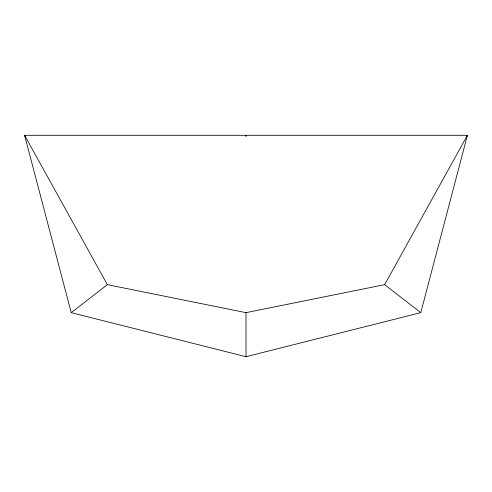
<?xml version="1.0" encoding="UTF-8"?>
<svg xmlns="http://www.w3.org/2000/svg" width="492" height="492" viewBox="0 0 492 492"><rect width="100%" height="100%" fill="white"/><g stroke="black" fill="none" stroke-linecap="round" stroke-linejoin="round"><path stroke-width="0.74" d="M420.783 312.654L467.4 135.3L24.6 135.3L71.217 312.654L246 356.7L420.783 312.654L384.646 284.665L246 312.654L107.354 284.665L71.217 312.654M384.646 284.665L467.4 135.3L466.588 136.555M25.412 136.555L24.6 135.3L107.354 284.665M246 135.3L246 136.794M246 312.654L246 356.7"/></g></svg>
